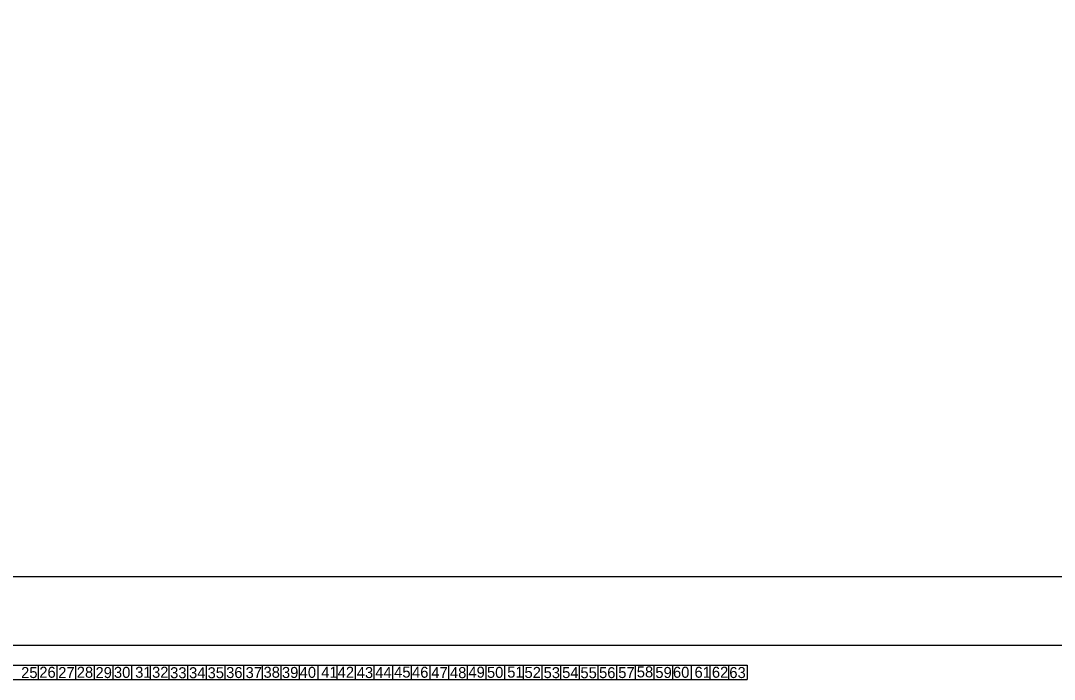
# Model space of a CAD drawing. Extents: x -1700 to 1700, y -1137 to 1100.
# Drawn here: x -1085 to 41, y -1137 to -419 of the extents above; entities that cross this region are included whole.
import ezdxf

# ---------------------------------------------------------------- set-up
doc = ezdxf.new("R2010")
doc.units = 0
for name, color, linetype in [('1', 7, 'Continuous'), ('25', 7, 'Continuous'), ('26', 7, 'Continuous'), ('27', 7, 'Continuous'), ('28', 7, 'Continuous'), ('29', 7, 'Continuous'), ('30', 7, 'Continuous'), ('31', 7, 'Continuous'), ('32', 7, 'Continuous'), ('33', 7, 'Continuous'), ('34', 7, 'Continuous'), ('35', 7, 'Continuous'), ('36', 7, 'Continuous'), ('37', 7, 'Continuous'), ('38', 7, 'Continuous'), ('39', 7, 'Continuous'), ('40', 7, 'Continuous'), ('41', 7, 'Continuous'), ('42', 7, 'Continuous'), ('43', 7, 'Continuous'), ('44', 7, 'Continuous'), ('45', 7, 'Continuous'), ('46', 7, 'Continuous'), ('47', 7, 'Continuous'), ('48', 7, 'Continuous'), ('49', 7, 'Continuous'), ('50', 7, 'Continuous'), ('51', 7, 'Continuous'), ('52', 7, 'Continuous'), ('53', 7, 'Continuous'), ('54', 7, 'Continuous'), ('55', 7, 'Continuous'), ('56', 7, 'Continuous'), ('57', 7, 'Continuous'), ('58', 7, 'Continuous'), ('59', 7, 'Continuous'), ('60', 7, 'Continuous'), ('61', 7, 'Continuous'), ('62', 7, 'Continuous'), ('63', 7, 'Continuous')]:
    doc.layers.add(name, color=color, linetype=linetype)

msp = doc.modelspace()

# ---------------------------------------------------------------- linework, layer by layer
at = {"layer": '1'}
msp.add_lwpolyline([(-1700, 1100), (1700, 1100), (1700, -1100), (-1700, -1100)], close=True, dxfattribs=at)
at = {"layer": '62'}
for p, q in [((-1574.1, -1121.6), (-293.9, -1121.6)), ((-1066.1, -1121.6), (-1066.1, -1136.9)), ((-1045.7, -1121.6), (-1045.7, -1136.9)), ((-1025.4, -1121.6), (-1025.4, -1136.9)), ((-1005.1, -1121.6), (-1005.1, -1136.9)), ((-984.8, -1121.6), (-984.8, -1136.9)), ((-964.5, -1121.6), (-964.5, -1136.9)), ((-944.1, -1121.6), (-944.1, -1136.9)), ((-923.8, -1121.6), (-923.8, -1136.9)), ((-903.5, -1121.6), (-903.5, -1136.9)), ((-883.2, -1121.6), (-883.2, -1136.9)), ((-862.9, -1121.6), (-862.9, -1136.9)), ((-842.5, -1121.6), (-842.5, -1136.9)), ((-822.2, -1121.6), (-822.2, -1136.9)), ((-801.9, -1121.6), (-801.9, -1136.9)), ((-781.6, -1121.6), (-781.6, -1136.9)), ((-761.3, -1121.6), (-761.3, -1136.9)), ((-740.9, -1121.6), (-740.9, -1136.9)), ((-720.6, -1121.6), (-720.6, -1136.9)), ((-700.3, -1121.6), (-700.3, -1136.9)), ((-680, -1121.6), (-680, -1136.9)), ((-659.7, -1121.6), (-659.7, -1136.9)), ((-639.3, -1121.6), (-639.3, -1136.9)), ((-619, -1121.6), (-619, -1136.9)), ((-598.7, -1121.6), (-598.7, -1136.9)), ((-578.4, -1121.6), (-578.4, -1136.9)), ((-558.1, -1121.6), (-558.1, -1136.9)), ((-537.7, -1121.6), (-537.7, -1136.9)), ((-517.4, -1121.6), (-517.4, -1136.9)), ((-497.1, -1121.6), (-497.1, -1136.9)), ((-476.8, -1121.6), (-476.8, -1136.9)), ((-456.5, -1121.6), (-456.5, -1136.9)), ((-436.1, -1121.6), (-436.1, -1136.9)), ((-415.8, -1121.6), (-415.8, -1136.9)), ((-395.5, -1121.6), (-395.5, -1136.9)), ((-375.2, -1121.6), (-375.2, -1136.9)), ((-354.9, -1121.6), (-354.9, -1136.9)), ((-334.5, -1121.6), (-334.5, -1136.9)), ((-314.2, -1121.6), (-314.2, -1136.9)), ((-293.9, -1121.6), (-293.9, -1136.9)), ((-1574.1, -1136.9), (-293.9, -1136.9))]:
    msp.add_line(p, q, dxfattribs=at)
at = {"layer": '63'}
msp.add_lwpolyline([(1575, 1025), (-1575, 1025), (-1575, -1025), (1575, -1025)], close=True, dxfattribs=at)

# ---------------------------------------------------------------- texts
at = {"layer": '25'}
msp.add_text('25', height=12, rotation=360, dxfattribs=at).set_placement((-1084.6, -1135.5))
at = {"layer": '26'}
msp.add_text('26', height=12, rotation=360, dxfattribs=at).set_placement((-1064.8, -1135.2))
at = {"layer": '27'}
msp.add_text('27', height=12, rotation=360, dxfattribs=at).set_placement((-1044.2, -1135.5))
at = {"layer": '28'}
msp.add_text('28', height=12, rotation=360, dxfattribs=at).set_placement((-1024, -1135.2))
at = {"layer": '29'}
msp.add_text('29', height=12, rotation=360, dxfattribs=at).set_placement((-1003.6, -1135.5))
at = {"layer": '30'}
msp.add_text('30', height=12, rotation=360, dxfattribs=at).set_placement((-983.5, -1135.3))
at = {"layer": '31'}
msp.add_text('31', height=12, rotation=360, dxfattribs=at).set_placement((-960.4, -1135.2))
at = {"layer": '32'}
msp.add_text('32', height=12, rotation=360, dxfattribs=at).set_placement((-942, -1135.2))
at = {"layer": '33'}
msp.add_text('33', height=12, rotation=360, dxfattribs=at).set_placement((-922.3, -1135.7))
at = {"layer": '34'}
msp.add_text('34', height=12, rotation=360, dxfattribs=at).set_placement((-901.7, -1135.7))
at = {"layer": '35'}
msp.add_text('35', height=12, rotation=360, dxfattribs=at).set_placement((-881.5, -1135.7))
at = {"layer": '36'}
msp.add_text('36', height=12, rotation=360, dxfattribs=at).set_placement((-861.3, -1135.5))
at = {"layer": '37'}
msp.add_text('37', height=12, rotation=360, dxfattribs=at).set_placement((-840.1, -1135.5))
at = {"layer": '38'}
msp.add_text('38', height=12, rotation=360, dxfattribs=at).set_placement((-820.6, -1135.2))
at = {"layer": '39'}
msp.add_text('39', height=12, rotation=360, dxfattribs=at).set_placement((-800.5, -1135.4))
at = {"layer": '40'}
msp.add_text('40', height=12, rotation=360, dxfattribs=at).set_placement((-781.2, -1135.3))
at = {"layer": '41'}
msp.add_text('41', height=12, rotation=360, dxfattribs=at).set_placement((-757.7, -1135.2))
at = {"layer": '42'}
msp.add_text('42', height=12, rotation=360, dxfattribs=at).set_placement((-739.8, -1135.2))
at = {"layer": '43'}
msp.add_text('43', height=12, rotation=360, dxfattribs=at).set_placement((-719, -1135.5))
at = {"layer": '44'}
msp.add_text('44', height=12, rotation=360, dxfattribs=at).set_placement((-698.9, -1135.4))
at = {"layer": '45'}
msp.add_text('45', height=12, rotation=360, dxfattribs=at).set_placement((-678.3, -1135))
at = {"layer": '46'}
msp.add_text('46', height=12, rotation=360, dxfattribs=at).set_placement((-658.8, -1135.2))
at = {"layer": '47'}
msp.add_text('47', height=12, rotation=360, dxfattribs=at).set_placement((-637.8, -1135.5))
at = {"layer": '48'}
msp.add_text('48', height=12, rotation=360, dxfattribs=at).set_placement((-617.5, -1135.6))
at = {"layer": '49'}
msp.add_text('49', height=12, rotation=360, dxfattribs=at).set_placement((-597.4, -1135.1))
at = {"layer": '50'}
msp.add_text('50', height=12, rotation=360, dxfattribs=at).set_placement((-577.2, -1135.3))
at = {"layer": '51'}
msp.add_text('51', height=12, rotation=360, dxfattribs=at).set_placement((-555.1, -1135))
at = {"layer": '52'}
msp.add_text('52', height=12, rotation=360, dxfattribs=at).set_placement((-536.3, -1135.4))
at = {"layer": '53'}
msp.add_text('53', height=12, rotation=360, dxfattribs=at).set_placement((-515.5, -1135.6))
at = {"layer": '54'}
msp.add_text('54', height=12, rotation=360, dxfattribs=at).set_placement((-495.3, -1135.5))
at = {"layer": '55'}
msp.add_text('55', height=12, rotation=360, dxfattribs=at).set_placement((-475.4, -1135.7))
at = {"layer": '56'}
msp.add_text('56', height=12, rotation=360, dxfattribs=at).set_placement((-455.1, -1135.6))
at = {"layer": '57'}
msp.add_text('57', height=12, rotation=360, dxfattribs=at).set_placement((-434.2, -1135.5))
at = {"layer": '58'}
msp.add_text('58', height=12, rotation=360, dxfattribs=at).set_placement((-414, -1134.8))
at = {"layer": '59'}
msp.add_text('59', height=12, rotation=360, dxfattribs=at).set_placement((-393.8, -1135.4))
at = {"layer": '60'}
msp.add_text('60', height=12, rotation=360, dxfattribs=at).set_placement((-374.6, -1135.2))
at = {"layer": '61'}
msp.add_text('61', height=12, rotation=360, dxfattribs=at).set_placement((-351.1, -1135.2))
at = {"layer": '62'}
msp.add_text('62', height=12, rotation=360, dxfattribs=at).set_placement((-332.2, -1135.2))
at = {"layer": '63'}
msp.add_text('63', height=12, rotation=360, dxfattribs=at).set_placement((-313.2, -1135.5))

doc.saveas('drawing.dxf')
